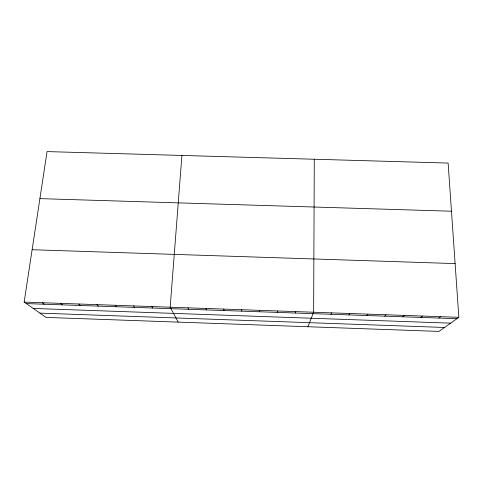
<?xml version="1.0" encoding="UTF-8"?>
<svg xmlns="http://www.w3.org/2000/svg" width="483" height="483" viewBox="0 0 483 483"><rect width="100%" height="100%" fill="white"/><g stroke="black" fill="none" stroke-linecap="round" stroke-linejoin="round"><path stroke-width="0.72" d="M314.282 159.233L313.642 312.229L307.876 326.737M259.582 311.77L259.637 310.34M181.916 155.448L170.173 307.206L178.185 322.119M24.15 302.092L47.062 151.59L448.127 163.067L458.85 317.319L438.993 331.41L46.03 317.409L24.15 302.092L458.85 317.319M277.387 312.398L277.61 310.967M295.222 313.02L295.614 311.601M330.964 314.276L331.694 312.863M348.871 314.904L349.777 313.497M366.814 315.532L367.889 314.131M384.776 316.166L386.026 314.765M402.768 316.794L404.193 315.399M420.79 317.428L422.384 316.039M438.836 318.062L440.605 316.679M39.902 198.628L451.478 211.228M32.126 249.723L455.119 263.597M26.287 303.59L456.906 318.695M33.206 308.432L450.627 323.157M39.902 313.123L444.547 327.474M42.305 302.726L44.273 304.218M60.49 303.366L62.289 304.851M78.699 304L80.329 305.485M96.938 304.64L98.399 306.119M115.202 305.28L116.5 306.753M133.501 305.92L134.624 307.387M151.825 306.566L152.779 308.027M188.014 307.834L188.63 309.283M205.879 308.456L206.332 309.905M223.774 309.084L224.052 310.527M241.693 309.712L241.808 311.149"/></g></svg>
